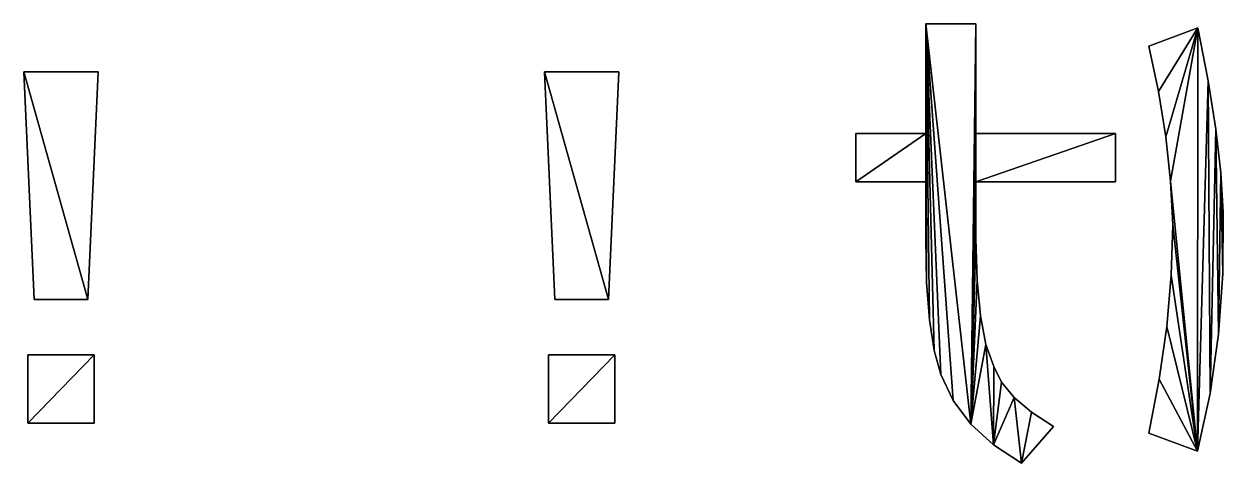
# Model space of a CAD drawing. Header units: metres. Extents: x -22.3 to 15.1, y -8.7 to -1.8.
# Drawn here: x -22.28 to -4.47, y -8.54 to -2.02 of the extents above; entities that cross this region are included whole.
import ezdxf

# ---------------------------------------------------------------- set-up
doc = ezdxf.new("R2010")
doc.units = ezdxf.units.M

msp = doc.modelspace()

# ---------------------------------------------------------------- linework, layer by layer
at = {"layer": 'layer1', "color": 1}
for points in [[(-8.88486, -2.02274, 10.95357), (-8.13817, -2.02274, 10.95357), (-8.21338, -7.96398, 10.95357)], [(-8.88486, -2.02274, 10.95357), (-8.21338, -7.96398, 10.95357), (-8.4745, -7.61565, 10.95357)], [(-8.88486, -2.02274, 10.95357), (-8.4745, -7.61565, 10.95357), (-8.65864, -7.22759, 10.95357)], [(-8.88486, -2.02274, 10.95357), (-8.65864, -7.22759, 10.95357), (-8.75761, -6.87108, 10.95357)], [(-8.88486, -2.02274, 10.95357), (-8.75761, -6.87108, 10.95357), (-8.82831, -6.41557, 10.95357)], [(-8.88486, -2.02274, 10.95357), (-8.82831, -6.41557, 10.95357), (-8.87073, -5.86107, 10.95357)], [(-8.88486, -2.02274, 10.95357), (-8.87073, -5.86107, 10.95357), (-8.88486, -5.20757, 10.95357)], [(-8.88486, -2.02274, 10.95357), (-8.88486, -5.20757, 10.95357), (-8.88486, -4.36721, 10.95357)], [(-8.88486, -2.02274, 10.95357), (-8.88486, -4.36721, 10.95357), (-8.88486, -3.65088, 10.95357)], [(-8.21338, -7.96398, 14.04643), (-8.13817, -2.02274, 14.04643), (-8.88486, -2.02274, 14.04643)], [(-8.4745, -7.61565, 14.04643), (-8.21338, -7.96398, 14.04643), (-8.88486, -2.02274, 14.04643)], [(-8.65864, -7.22759, 14.04643), (-8.4745, -7.61565, 14.04643), (-8.88486, -2.02274, 14.04643)], [(-8.75761, -6.87108, 14.04643), (-8.65864, -7.22759, 14.04643), (-8.88486, -2.02274, 14.04643)], [(-8.82831, -6.41557, 14.04643), (-8.75761, -6.87108, 14.04643), (-8.88486, -2.02274, 14.04643)], [(-8.87073, -5.86107, 14.04643), (-8.82831, -6.41557, 14.04643), (-8.88486, -2.02274, 14.04643)], [(-8.88486, -5.20757, 14.04643), (-8.87073, -5.86107, 14.04643), (-8.88486, -2.02274, 14.04643)], [(-8.88486, -4.36721, 14.04643), (-8.88486, -5.20757, 14.04643), (-8.88486, -2.02274, 14.04643)], [(-8.88486, -3.65088, 14.04643), (-8.88486, -4.36721, 14.04643), (-8.88486, -2.02274, 14.04643)], [(-8.88486, -2.02274, 10.95357), (-8.88486, -3.65088, 10.95357), (-8.88486, -3.65088, 14.04643), (-8.88486, -2.02274, 14.04643)], [(-8.13817, -2.02274, 10.95357), (-8.88486, -2.02274, 10.95357), (-8.88486, -2.02274, 14.04643), (-8.13817, -2.02274, 14.04643)], [(-8.21338, -7.96398, 10.95357), (-8.13817, -2.02274, 10.95357), (-8.13817, -3.65088, 10.95357)], [(-8.13817, -3.65088, 14.04643), (-8.13817, -2.02274, 14.04643), (-8.21338, -7.96398, 14.04643)], [(-8.13817, -3.65088, 10.95357), (-8.13817, -2.02274, 10.95357), (-8.13817, -2.02274, 14.04643), (-8.13817, -3.65088, 14.04643)], [(-4.84239, -2.08118, 10.95357), (-5.42449, -3.02735, 10.95357), (-5.56937, -2.35006, 10.95357)], [(-5.56937, -2.35006, 14.04643), (-5.42449, -3.02735, 14.04643), (-4.84239, -2.08118, 14.04643)], [(-4.84239, -2.08118, 10.95357), (-5.56937, -2.35006, 10.95357), (-5.56937, -2.35006, 14.04643), (-4.84239, -2.08118, 14.04643)], [(-4.84239, -2.08118, 10.95357), (-5.31699, -3.6958, 10.95357), (-5.42449, -3.02735, 10.95357)], [(-5.42449, -3.02735, 14.04643), (-5.31699, -3.6958, 14.04643), (-4.84239, -2.08118, 14.04643)], [(-4.84239, -2.08118, 10.95357), (-5.24688, -4.35542, 10.95357), (-5.31699, -3.6958, 10.95357)], [(-5.31699, -3.6958, 14.04643), (-5.24688, -4.35542, 14.04643), (-4.84239, -2.08118, 14.04643)], [(-4.84576, -8.3649, 10.95357), (-5.24688, -4.35542, 10.95357), (-4.84239, -2.08118, 10.95357)], [(-4.84239, -2.08118, 14.04643), (-5.24688, -4.35542, 14.04643), (-4.84576, -8.3649, 14.04643)], [(-4.84576, -8.3649, 10.95357), (-4.84239, -2.08118, 10.95357), (-4.68956, -2.86524, 10.95357)], [(-4.68956, -2.86524, 14.04643), (-4.84239, -2.08118, 14.04643), (-4.84576, -8.3649, 14.04643)], [(-4.68956, -2.86524, 10.95357), (-4.84239, -2.08118, 10.95357), (-4.84239, -2.08118, 14.04643), (-4.68956, -2.86524, 14.04643)], [(-5.56937, -2.35006, 10.95357), (-5.42449, -3.02735, 10.95357), (-5.42449, -3.02735, 14.04643), (-5.56937, -2.35006, 14.04643)], [(-22.27983, -2.7332, 10.95357), (-21.17789, -2.7332, 10.95357), (-21.32929, -6.11377, 10.95357)], [(-22.27983, -2.7332, 10.95357), (-21.32929, -6.11377, 10.95357), (-22.12722, -6.11377, 10.95357)], [(-21.32929, -6.11377, 14.04643), (-21.17789, -2.7332, 14.04643), (-22.27983, -2.7332, 14.04643)], [(-22.12722, -6.11377, 14.04643), (-21.32929, -6.11377, 14.04643), (-22.27983, -2.7332, 14.04643)], [(-22.27983, -2.7332, 10.95357), (-22.12722, -6.11377, 10.95357), (-22.12722, -6.11377, 14.04643), (-22.27983, -2.7332, 14.04643)], [(-21.17789, -2.7332, 10.95357), (-22.27983, -2.7332, 10.95357), (-22.27983, -2.7332, 14.04643), (-21.17789, -2.7332, 14.04643)], [(-21.32929, -6.11377, 10.95357), (-21.17789, -2.7332, 10.95357), (-21.17789, -2.7332, 14.04643), (-21.32929, -6.11377, 14.04643)], [(-14.5469, -2.7332, 10.95357), (-13.44497, -2.7332, 10.95357), (-13.59636, -6.11377, 10.95357)], [(-14.5469, -2.7332, 10.95357), (-13.59636, -6.11377, 10.95357), (-14.39429, -6.11377, 10.95357)], [(-13.59636, -6.11377, 14.04643), (-13.44497, -2.7332, 14.04643), (-14.5469, -2.7332, 14.04643)], [(-14.39429, -6.11377, 14.04643), (-13.59636, -6.11377, 14.04643), (-14.5469, -2.7332, 14.04643)], [(-14.5469, -2.7332, 10.95357), (-14.39429, -6.11377, 10.95357), (-14.39429, -6.11377, 14.04643), (-14.5469, -2.7332, 14.04643)], [(-13.44497, -2.7332, 10.95357), (-14.5469, -2.7332, 10.95357), (-14.5469, -2.7332, 14.04643), (-13.44497, -2.7332, 14.04643)], [(-13.59636, -6.11377, 10.95357), (-13.44497, -2.7332, 10.95357), (-13.44497, -2.7332, 14.04643), (-13.59636, -6.11377, 14.04643)], [(-5.42449, -3.02735, 10.95357), (-5.31699, -3.6958, 10.95357), (-5.31699, -3.6958, 14.04643), (-5.42449, -3.02735, 14.04643)], [(-4.84576, -8.3649, 10.95357), (-4.68956, -2.86524, 10.95357), (-4.65805, -7.50771, 10.95357)], [(-4.65805, -7.50771, 14.04643), (-4.68956, -2.86524, 14.04643), (-4.84576, -8.3649, 14.04643)], [(-4.57616, -3.58216, 10.95357), (-4.65805, -7.50771, 10.95357), (-4.68956, -2.86524, 10.95357)], [(-4.68956, -2.86524, 14.04643), (-4.65805, -7.50771, 14.04643), (-4.57616, -3.58216, 14.04643)], [(-4.57616, -3.58216, 10.95357), (-4.68956, -2.86524, 10.95357), (-4.68956, -2.86524, 14.04643), (-4.57616, -3.58216, 14.04643)], [(-8.88486, -3.65088, 10.95357), (-8.88486, -4.36721, 10.95357), (-9.92095, -4.36721, 10.95357)], [(-8.88486, -3.65088, 10.95357), (-9.92095, -4.36721, 10.95357), (-9.92095, -3.65088, 10.95357)], [(-9.92095, -4.36721, 14.04643), (-8.88486, -4.36721, 14.04643), (-8.88486, -3.65088, 14.04643)], [(-9.92095, -3.65088, 14.04643), (-9.92095, -4.36721, 14.04643), (-8.88486, -3.65088, 14.04643)], [(-9.92095, -3.65088, 10.95357), (-9.92095, -4.36721, 10.95357), (-9.92095, -4.36721, 14.04643), (-9.92095, -3.65088, 14.04643)], [(-8.88486, -3.65088, 10.95357), (-9.92095, -3.65088, 10.95357), (-9.92095, -3.65088, 14.04643), (-8.88486, -3.65088, 14.04643)], [(-8.21338, -7.96398, 10.95357), (-8.13817, -3.65088, 10.95357), (-8.13817, -4.36721, 10.95357)], [(-8.13817, -4.36721, 14.04643), (-8.13817, -3.65088, 14.04643), (-8.21338, -7.96398, 14.04643)], [(-8.13817, -4.36721, 10.95357), (-8.13817, -3.65088, 10.95357), (-6.06598, -3.65088, 10.95357)], [(-8.13817, -4.36721, 10.95357), (-6.06598, -3.65088, 10.95357), (-6.06598, -4.36721, 10.95357)], [(-6.06598, -3.65088, 14.04643), (-8.13817, -3.65088, 14.04643), (-8.13817, -4.36721, 14.04643)], [(-6.06598, -4.36721, 14.04643), (-6.06598, -3.65088, 14.04643), (-8.13817, -4.36721, 14.04643)], [(-6.06598, -3.65088, 10.95357), (-8.13817, -3.65088, 10.95357), (-8.13817, -3.65088, 14.04643), (-6.06598, -3.65088, 14.04643)], [(-6.06598, -4.36721, 10.95357), (-6.06598, -3.65088, 10.95357), (-6.06598, -3.65088, 14.04643), (-6.06598, -4.36721, 14.04643)], [(-5.31699, -3.6958, 10.95357), (-5.24688, -4.35542, 10.95357), (-5.24688, -4.35542, 14.04643), (-5.31699, -3.6958, 14.04643)], [(-4.57616, -3.58216, 10.95357), (-4.53246, -6.63027, 10.95357), (-4.65805, -7.50771, 10.95357)], [(-4.65805, -7.50771, 14.04643), (-4.53246, -6.63027, 14.04643), (-4.57616, -3.58216, 14.04643)], [(-4.50218, -4.23195, 10.95357), (-4.53246, -6.63027, 10.95357), (-4.57616, -3.58216, 10.95357)], [(-4.57616, -3.58216, 14.04643), (-4.53246, -6.63027, 14.04643), (-4.50218, -4.23195, 14.04643)], [(-4.50218, -4.23195, 10.95357), (-4.57616, -3.58216, 10.95357), (-4.57616, -3.58216, 14.04643), (-4.50218, -4.23195, 14.04643)], [(-4.50218, -4.23195, 10.95357), (-4.46898, -5.73257, 10.95357), (-4.53246, -6.63027, 10.95357)], [(-4.53246, -6.63027, 14.04643), (-4.46898, -5.73257, 14.04643), (-4.50218, -4.23195, 14.04643)], [(-4.46762, -4.81461, 10.95357), (-4.46898, -5.73257, 10.95357), (-4.50218, -4.23195, 10.95357)], [(-4.50218, -4.23195, 14.04643), (-4.46898, -5.73257, 14.04643), (-4.46762, -4.81461, 14.04643)], [(-4.46762, -4.81461, 10.95357), (-4.50218, -4.23195, 10.95357), (-4.50218, -4.23195, 14.04643), (-4.46762, -4.81461, 14.04643)], [(-9.92095, -4.36721, 10.95357), (-8.88486, -4.36721, 10.95357), (-8.88486, -4.36721, 14.04643), (-9.92095, -4.36721, 14.04643)], [(-8.88486, -4.36721, 10.95357), (-8.88486, -5.20757, 10.95357), (-8.88486, -5.20757, 14.04643), (-8.88486, -4.36721, 14.04643)], [(-8.21338, -7.96398, 10.95357), (-8.13817, -4.36721, 10.95357), (-8.13817, -5.20757, 10.95357)], [(-8.13817, -5.20757, 14.04643), (-8.13817, -4.36721, 14.04643), (-8.21338, -7.96398, 14.04643)], [(-8.13817, -4.36721, 10.95357), (-6.06598, -4.36721, 10.95357), (-6.06598, -4.36721, 14.04643), (-8.13817, -4.36721, 14.04643)], [(-8.13817, -5.20757, 10.95357), (-8.13817, -4.36721, 10.95357), (-8.13817, -4.36721, 14.04643), (-8.13817, -5.20757, 14.04643)], [(-4.84576, -8.3649, 10.95357), (-5.21414, -5.0062, 10.95357), (-5.24688, -4.35542, 10.95357)], [(-5.24688, -4.35542, 14.04643), (-5.21414, -5.0062, 14.04643), (-4.84576, -8.3649, 14.04643)], [(-5.24688, -4.35542, 10.95357), (-5.21414, -5.0062, 10.95357), (-5.21414, -5.0062, 14.04643), (-5.24688, -4.35542, 14.04643)], [(-4.46898, -5.73257, 10.95357), (-4.46762, -4.81461, 10.95357), (-4.46762, -4.81461, 14.04643), (-4.46898, -5.73257, 14.04643)], [(-4.84576, -8.3649, 10.95357), (-5.23634, -5.74999, 10.95357), (-5.21414, -5.0062, 10.95357)], [(-5.21414, -5.0062, 14.04643), (-5.23634, -5.74999, 14.04643), (-4.84576, -8.3649, 14.04643)], [(-5.21414, -5.0062, 10.95357), (-5.23634, -5.74999, 10.95357), (-5.23634, -5.74999, 14.04643), (-5.21414, -5.0062, 14.04643)], [(-8.88486, -5.20757, 10.95357), (-8.87073, -5.86107, 10.95357), (-8.87073, -5.86107, 14.04643), (-8.88486, -5.20757, 14.04643)], [(-8.21338, -7.96398, 10.95357), (-8.13817, -5.20757, 10.95357), (-8.1217, -5.83065, 10.95357)], [(-8.1217, -5.83065, 14.04643), (-8.13817, -5.20757, 14.04643), (-8.21338, -7.96398, 14.04643)], [(-8.1217, -5.83065, 10.95357), (-8.13817, -5.20757, 10.95357), (-8.13817, -5.20757, 14.04643), (-8.1217, -5.83065, 14.04643)], [(-8.87073, -5.86107, 10.95357), (-8.82831, -6.41557, 10.95357), (-8.82831, -6.41557, 14.04643), (-8.87073, -5.86107, 14.04643)], [(-8.21338, -7.96398, 10.95357), (-8.1217, -5.83065, 10.95357), (-8.07231, -6.35515, 10.95357)], [(-8.07231, -6.35515, 14.04643), (-8.1217, -5.83065, 14.04643), (-8.21338, -7.96398, 14.04643)], [(-8.07231, -6.35515, 10.95357), (-8.1217, -5.83065, 10.95357), (-8.1217, -5.83065, 14.04643), (-8.07231, -6.35515, 14.04643)], [(-4.84576, -8.3649, 10.95357), (-5.30294, -6.51318, 10.95357), (-5.23634, -5.74999, 10.95357)], [(-5.23634, -5.74999, 14.04643), (-5.30294, -6.51318, 14.04643), (-4.84576, -8.3649, 14.04643)], [(-5.23634, -5.74999, 10.95357), (-5.30294, -6.51318, 10.95357), (-5.30294, -6.51318, 14.04643), (-5.23634, -5.74999, 14.04643)], [(-4.53246, -6.63027, 10.95357), (-4.46898, -5.73257, 10.95357), (-4.46898, -5.73257, 14.04643), (-4.53246, -6.63027, 14.04643)], [(-22.12722, -6.11377, 10.95357), (-21.32929, -6.11377, 10.95357), (-21.32929, -6.11377, 14.04643), (-22.12722, -6.11377, 14.04643)], [(-14.39429, -6.11377, 10.95357), (-13.59636, -6.11377, 10.95357), (-13.59636, -6.11377, 14.04643), (-14.39429, -6.11377, 14.04643)], [(-8.21338, -7.96398, 10.95357), (-8.07231, -6.35515, 10.95357), (-7.98998, -6.78108, 10.95357)], [(-7.98998, -6.78108, 14.04643), (-8.07231, -6.35515, 14.04643), (-8.21338, -7.96398, 14.04643)], [(-7.98998, -6.78108, 10.95357), (-8.07231, -6.35515, 10.95357), (-8.07231, -6.35515, 14.04643), (-7.98998, -6.78108, 14.04643)], [(-8.82831, -6.41557, 10.95357), (-8.75761, -6.87108, 10.95357), (-8.75761, -6.87108, 14.04643), (-8.82831, -6.41557, 14.04643)], [(-4.84576, -8.3649, 10.95357), (-5.41395, -7.29576, 10.95357), (-5.30294, -6.51318, 10.95357)], [(-5.30294, -6.51318, 14.04643), (-5.41395, -7.29576, 14.04643), (-4.84576, -8.3649, 14.04643)], [(-5.30294, -6.51318, 10.95357), (-5.41395, -7.29576, 10.95357), (-5.41395, -7.29576, 14.04643), (-5.30294, -6.51318, 14.04643)], [(-4.65805, -7.50771, 10.95357), (-4.53246, -6.63027, 10.95357), (-4.53246, -6.63027, 14.04643), (-4.65805, -7.50771, 14.04643)], [(-21.23712, -6.93678, 10.95357), (-21.23712, -7.94912, 10.95357), (-22.22063, -7.94912, 10.95357)], [(-21.23712, -6.93678, 10.95357), (-22.22063, -7.94912, 10.95357), (-22.22063, -6.93678, 10.95357)], [(-22.22063, -7.94912, 14.04643), (-21.23712, -7.94912, 14.04643), (-21.23712, -6.93678, 14.04643)], [(-22.22063, -6.93678, 14.04643), (-22.22063, -7.94912, 14.04643), (-21.23712, -6.93678, 14.04643)], [(-22.22063, -6.93678, 10.95357), (-22.22063, -7.94912, 10.95357), (-22.22063, -7.94912, 14.04643), (-22.22063, -6.93678, 14.04643)], [(-21.23712, -6.93678, 10.95357), (-22.22063, -6.93678, 10.95357), (-22.22063, -6.93678, 14.04643), (-21.23712, -6.93678, 14.04643)], [(-21.23712, -7.94912, 10.95357), (-21.23712, -6.93678, 10.95357), (-21.23712, -6.93678, 14.04643), (-21.23712, -7.94912, 14.04643)], [(-13.50419, -6.93678, 10.95357), (-13.50419, -7.94912, 10.95357), (-14.4877, -7.94912, 10.95357)], [(-13.50419, -6.93678, 10.95357), (-14.4877, -7.94912, 10.95357), (-14.4877, -6.93678, 10.95357)], [(-14.4877, -7.94912, 14.04643), (-13.50419, -7.94912, 14.04643), (-13.50419, -6.93678, 14.04643)], [(-14.4877, -6.93678, 14.04643), (-14.4877, -7.94912, 14.04643), (-13.50419, -6.93678, 14.04643)], [(-14.4877, -6.93678, 10.95357), (-14.4877, -7.94912, 10.95357), (-14.4877, -7.94912, 14.04643), (-14.4877, -6.93678, 14.04643)], [(-13.50419, -6.93678, 10.95357), (-14.4877, -6.93678, 10.95357), (-14.4877, -6.93678, 14.04643), (-13.50419, -6.93678, 14.04643)], [(-13.50419, -7.94912, 10.95357), (-13.50419, -6.93678, 10.95357), (-13.50419, -6.93678, 14.04643), (-13.50419, -7.94912, 14.04643)], [(-8.75761, -6.87108, 10.95357), (-8.65864, -7.22759, 10.95357), (-8.65864, -7.22759, 14.04643), (-8.75761, -6.87108, 14.04643)], [(-8.21338, -7.96398, 10.95357), (-7.98998, -6.78108, 10.95357), (-7.87529, -8.27256, 10.95357)], [(-7.87529, -8.27256, 14.04643), (-7.98998, -6.78108, 14.04643), (-8.21338, -7.96398, 14.04643)], [(-7.87529, -8.27256, 10.95357), (-7.98998, -6.78108, 10.95357), (-7.87472, -7.10845, 10.95357)], [(-7.87472, -7.10845, 14.04643), (-7.98998, -6.78108, 14.04643), (-7.87529, -8.27256, 14.04643)], [(-7.87472, -7.10845, 10.95357), (-7.98998, -6.78108, 10.95357), (-7.98998, -6.78108, 14.04643), (-7.87472, -7.10845, 14.04643)], [(-7.87529, -8.27256, 10.95357), (-7.87472, -7.10845, 10.95357), (-7.7563, -7.3419, 10.95357)], [(-7.7563, -7.3419, 14.04643), (-7.87472, -7.10845, 14.04643), (-7.87529, -8.27256, 14.04643)], [(-7.7563, -7.3419, 10.95357), (-7.87472, -7.10845, 10.95357), (-7.87472, -7.10845, 14.04643), (-7.7563, -7.3419, 14.04643)], [(-8.65864, -7.22759, 10.95357), (-8.4745, -7.61565, 10.95357), (-8.4745, -7.61565, 14.04643), (-8.65864, -7.22759, 14.04643)], [(-4.84576, -8.3649, 10.95357), (-5.56937, -8.09773, 10.95357), (-5.41395, -7.29576, 10.95357)], [(-5.41395, -7.29576, 14.04643), (-5.56937, -8.09773, 14.04643), (-4.84576, -8.3649, 14.04643)], [(-5.41395, -7.29576, 10.95357), (-5.56937, -8.09773, 10.95357), (-5.56937, -8.09773, 14.04643), (-5.41395, -7.29576, 14.04643)], [(-7.87529, -8.27256, 10.95357), (-7.7563, -7.3419, 10.95357), (-7.56832, -7.56834, 10.95357)], [(-7.56832, -7.56834, 14.04643), (-7.7563, -7.3419, 14.04643), (-7.87529, -8.27256, 14.04643)], [(-7.56832, -7.56834, 10.95357), (-7.7563, -7.3419, 10.95357), (-7.7563, -7.3419, 14.04643), (-7.56832, -7.56834, 14.04643)], [(-8.4745, -7.61565, 10.95357), (-8.21338, -7.96398, 10.95357), (-8.21338, -7.96398, 14.04643), (-8.4745, -7.61565, 14.04643)], [(-7.87529, -8.27256, 10.95357), (-7.56832, -7.56834, 10.95357), (-7.46023, -8.54142, 10.95357)], [(-7.46023, -8.54142, 14.04643), (-7.56832, -7.56834, 14.04643), (-7.87529, -8.27256, 14.04643)], [(-7.31078, -7.78775, 10.95357), (-7.46023, -8.54142, 10.95357), (-7.56832, -7.56834, 10.95357)], [(-7.56832, -7.56834, 14.04643), (-7.46023, -8.54142, 14.04643), (-7.31078, -7.78775, 14.04643)], [(-7.31078, -7.78775, 10.95357), (-7.56832, -7.56834, 10.95357), (-7.56832, -7.56834, 14.04643), (-7.31078, -7.78775, 14.04643)], [(-4.84576, -8.3649, 10.95357), (-4.65805, -7.50771, 10.95357), (-4.65805, -7.50771, 14.04643), (-4.84576, -8.3649, 14.04643)], [(-7.31078, -7.78775, 10.95357), (-6.98366, -8.00014, 10.95357), (-7.46023, -8.54142, 10.95357)], [(-7.46023, -8.54142, 14.04643), (-6.98366, -8.00014, 14.04643), (-7.31078, -7.78775, 14.04643)], [(-6.98366, -8.00014, 10.95357), (-7.31078, -7.78775, 10.95357), (-7.31078, -7.78775, 14.04643), (-6.98366, -8.00014, 14.04643)], [(-22.22063, -7.94912, 10.95357), (-21.23712, -7.94912, 10.95357), (-21.23712, -7.94912, 14.04643), (-22.22063, -7.94912, 14.04643)], [(-14.4877, -7.94912, 10.95357), (-13.50419, -7.94912, 10.95357), (-13.50419, -7.94912, 14.04643), (-14.4877, -7.94912, 14.04643)], [(-8.21338, -7.96398, 10.95357), (-7.87529, -8.27256, 10.95357), (-7.87529, -8.27256, 14.04643), (-8.21338, -7.96398, 14.04643)], [(-7.46023, -8.54142, 10.95357), (-6.98366, -8.00014, 10.95357), (-6.98366, -8.00014, 14.04643), (-7.46023, -8.54142, 14.04643)], [(-5.56937, -8.09773, 10.95357), (-4.84576, -8.3649, 10.95357), (-4.84576, -8.3649, 14.04643), (-5.56937, -8.09773, 14.04643)], [(-7.87529, -8.27256, 10.95357), (-7.46023, -8.54142, 10.95357), (-7.46023, -8.54142, 14.04643), (-7.87529, -8.27256, 14.04643)]]:
    msp.add_3dface(points, dxfattribs=at)

doc.saveas('drawing.dxf')
